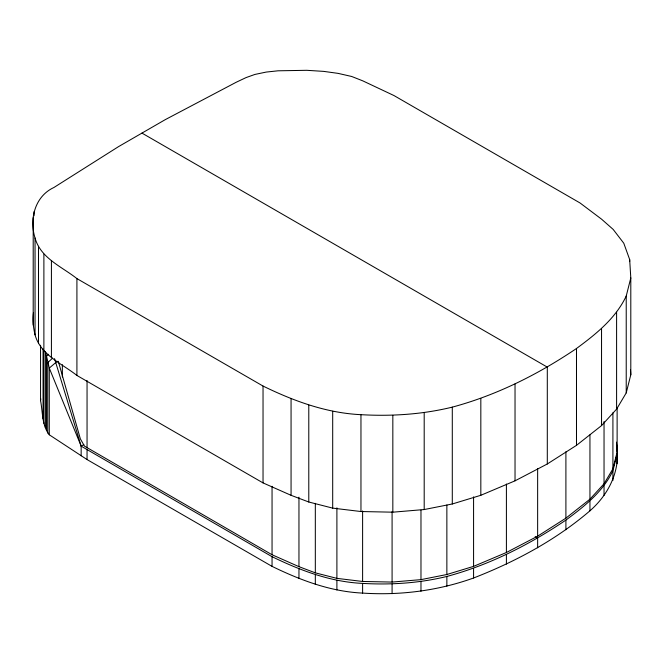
<?xml version="1.0" encoding="UTF-8"?>
<svg xmlns="http://www.w3.org/2000/svg" width="664" height="664" viewBox="0 0 664 664"><rect width="100%" height="100%" fill="white"/><g stroke="black" fill="none" stroke-linecap="round" stroke-linejoin="round"><path stroke-width="1" d="M35.051 334.88L35.051 238.027C29.141 219.178 34.843 196.295 53.9 187.505L118.574 146.603L165.344 119.603L236.193 82.261L246.053 77.597L254.885 74.443L266.239 72.069L278.033 70.807L306.785 70.309L323.7 71.38L338.076 73.372L351.696 76.484L362.718 80.825L393.968 95.55L580.087 203.001L601.584 219.186L613.179 229.42L623.778 243.223L629.671 259.541L630.8 277.942L630.8 374.795L626.227 392.905L616.599 409.124L601.543 425.599L576.493 445.345L547.302 463.978L515.032 480.827L480.827 495.294L452.292 503.984L424.196 509.545L392.831 512.185L360.959 511.529L332.697 508.126L308.785 502.009L291.064 495.311L263.035 482.902L76.916 375.45C61.868 363.515 40.637 355.132 35.051 334.88C33.266 327.576 32.536 320.015 33.49 312.536M616.507 444.067C621.014 469.738 609.112 494.041 589.947 510.815C555.677 540.164 515.471 561.678 473.573 578.004C438.091 590.736 400.184 595.575 362.61 593.085C330.647 591.624 300.518 580.211 272.049 566.375L87.05 459.563L49.277 434.787C41.815 425.259 42.795 411.904 40.554 400.649L40.803 398.873M626.227 392.905L626.227 296.053L630.8 277.942M58.299 361.274L80.361 438.887L84.519 446.158L272.049 554.747L298.958 566.666L315.325 572.849L336.897 578.369L362.61 581.465L392.084 582.071L420.976 579.639L446.864 574.509L473.573 566.375L506.408 552.498L537.641 536.18L565.902 518.144L589.947 499.195L604.041 483.774L612.913 468.825L617.122 452.142L617.122 407.538M612.913 480.445L612.913 470.759L617.122 454.076M35.051 238.027C40.637 258.279 61.868 266.662 76.916 278.598L263.035 386.05C293.787 401.073 326.456 413.033 360.959 414.676C391.602 416.428 422.437 414.436 452.292 407.132C496.78 395.188 538.438 374.23 576.493 348.492C595.973 334.116 615.636 318.446 626.227 296.053M45.625 352.343L49.277 368.088L81.157 446.15L272.049 556.689C300.518 570.525 330.647 581.938 362.61 583.399C390.872 585.017 419.316 583.191 446.864 576.452C489.517 564.964 529.407 544.737 565.902 520.086C584.212 506.483 602.92 491.875 612.913 470.759M48.621 354.244L46.521 356.186L46.521 430.504M52.63 358.087L47.733 362.619L47.733 433.061M57.295 361.266L49.277 368.088L49.277 434.787M81.157 455.836L81.157 446.15L83.822 444.614M141.955 133.099L547.302 367.126L547.302 463.978M535.159 536.686L537.641 538.114L537.641 547.8M81.157 446.15L54.539 358.618M630.485 369.682L630.8 374.795M616.507 442.133L617.122 452.142M616.507 453.753L617.122 463.762M629.671 259.541L629.671 261.599M616.599 312.271L616.599 409.124M612.913 412.809L612.913 468.825M604.041 421.532L604.041 483.774M604.041 485.708L604.041 495.394M601.543 328.746L601.543 425.599M589.947 434.879L589.947 499.195M589.947 501.129L589.947 510.815M576.493 348.492L576.493 445.345M565.902 451.761L565.902 518.144M565.902 520.086L565.902 529.764M537.641 468.751L537.641 536.18M515.032 383.975L515.032 480.827M506.408 484.031L506.408 552.498M506.408 554.432L506.408 564.118M480.827 398.441L480.827 495.294M473.573 496.879L473.573 566.375M473.573 568.318L473.573 578.004M452.292 407.132L452.292 503.984M446.864 505.014L446.864 574.509M446.864 576.452L446.864 586.138M424.196 412.693L424.196 509.545M420.976 510.135L420.976 579.639M420.976 581.573L420.976 591.259M392.831 415.332L392.831 512.185M392.084 511.529L392.084 582.071M392.084 584.005L392.084 593.691M362.61 510.931L362.61 581.465M362.61 583.399L362.61 593.085M360.959 414.676L360.959 511.529M336.897 507.835L336.897 578.369M336.897 580.303L336.897 589.989M332.697 411.273L332.697 508.126M315.325 503.353L315.325 572.849M315.325 574.783L315.325 584.469M308.785 405.156L308.785 502.009M298.958 497.17L298.958 566.666M298.958 568.6L298.958 578.286M291.064 398.458L291.064 495.311M272.049 486.289L272.049 554.747M272.049 556.689L272.049 566.375M263.035 386.05L263.035 482.902M87.05 380.513L87.05 447.943M87.05 449.877L87.05 459.563M76.916 278.598L76.916 375.45M62.358 364.71L62.358 376.969M51.419 260.554L51.419 357.406M45.401 351.38L45.401 427.583M43.89 254.196L43.874 423.308M43.06 349.056L43.06 418.818M40.554 345.247L40.554 400.649M38.504 246.327L38.504 343.18M34.063 211.658L34.063 215.783M33.208 217.701L33.2 325.111"/></g></svg>
